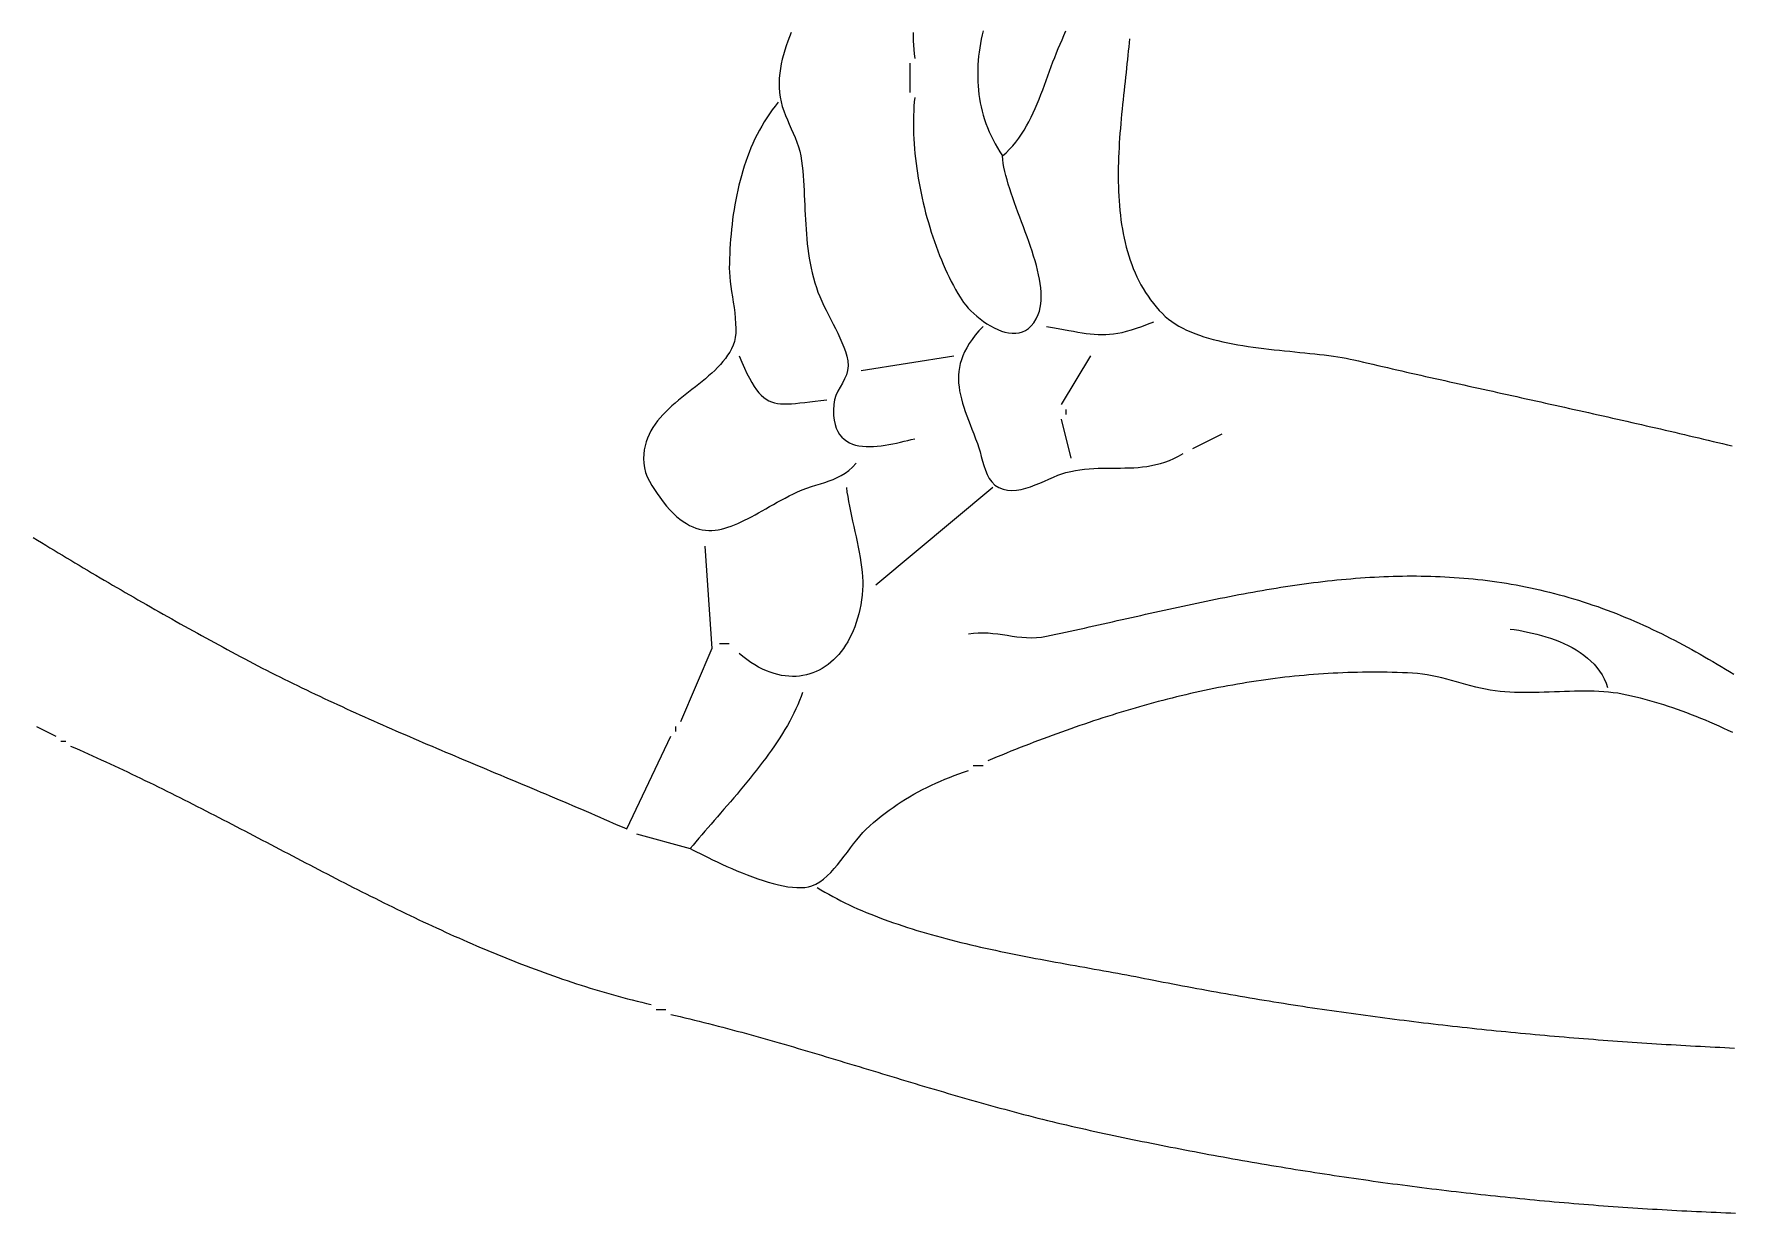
# Model space of a CAD drawing. Header units: millimetres. Extents: x 17 to 1517, y 15 to 1503.
# Drawn here: x 392.5 to 740.5, y 15.3 to 257 of the extents above; entities that cross this region are included whole.
import ezdxf

# ---------------------------------------------------------------- set-up
doc = ezdxf.new("R2010")
doc.units = ezdxf.units.MM
doc.layers.add('0_0_0', color=3, linetype='Continuous')

msp = doc.modelspace()

# ---------------------------------------------------------------- linework, layer by layer
at = {"layer": '0_0_0'}
for points in [[(587.0023, 257.6695), (586.8072, 256.795), (586.6295, 255.9205), (586.4697, 255.046), (586.3285, 254.1718), (586.2063, 253.298), (586.1037, 252.4246), (586.0214, 251.5519), (585.9598, 250.6801), (585.9195, 249.8092), (585.9012, 248.9394), (585.9052, 248.0708), (585.9323, 247.2036), (585.983, 246.338), (586.0579, 245.4741), (586.1574, 244.612), (586.2822, 243.7519), (586.4329, 242.8939), (586.61, 242.0381), (586.814, 241.1848), (587.0456, 240.3341), (587.3052, 239.4861), (587.5936, 238.6409), (587.9112, 237.7987), (588.2585, 236.9597), (588.6362, 236.124), (589.0449, 235.2917), (589.485, 234.463), (589.9572, 233.6381), (590.462, 232.817), (591, 232), (591.7438, 232.657), (592.4467, 233.3497), (593.1109, 234.0757), (593.7386, 234.8328), (594.3319, 235.6189), (594.8932, 236.4317), (595.4247, 237.269), (595.9286, 238.1286), (596.407, 239.0082), (596.8624, 239.9057), (597.2967, 240.8188), (597.7124, 241.7453), (598.1116, 242.683), (598.4966, 243.6296), (598.8695, 244.583), (599.2327, 245.5409), (599.5882, 246.5011), (599.9384, 247.4615), (600.2855, 248.4196), (600.6317, 249.3735), (600.9793, 250.3208), (601.3304, 251.2593), (601.6873, 252.1868), (602.0522, 253.1011), (602.4274, 254), (602.8111, 254.8974), (603.1952, 255.7973), (603.5796, 256.6997), (603.964, 257.6045)], [(547.6992, 257.3189), (547.3278, 256.4141), (546.9788, 255.5034), (546.6543, 254.5866), (546.3564, 253.6632), (546.0875, 252.733), (545.8496, 251.7955), (545.645, 250.8505), (545.4759, 249.8976), (545.3445, 248.9364), (545.2529, 247.9666), (545.2034, 246.9879), (545.1983, 246), (545.2584, 245.0148), (545.3968, 244.0477), (545.603, 243.0961), (545.867, 242.1575), (546.1784, 241.2295), (546.5271, 240.3096), (546.9029, 239.3951), (547.2954, 238.4836), (547.6946, 237.5727), (548.0901, 236.6598), (548.4718, 235.7423), (548.8294, 234.8179), (549.1527, 233.8839), (549.4315, 232.938), (549.6556, 231.9775), (549.8148, 231), (549.934, 229.9764), (550.0368, 228.9572), (550.1252, 227.9419), (550.2012, 226.9303), (550.2669, 225.922), (550.3243, 224.9169), (550.3754, 223.9145), (550.4223, 222.9146), (550.4668, 221.9168), (550.5112, 220.921), (550.5573, 219.9267), (550.6073, 218.9337), (550.6631, 217.9417), (550.7268, 216.9504), (550.8003, 215.9595), (550.8858, 214.9687), (550.9851, 213.9776), (551.1005, 212.9861), (551.2338, 211.9938), (551.3871, 211.0003), (551.5624, 210.0055), (551.7618, 209.009), (551.9872, 208.0104), (552.2408, 207.0096), (552.5244, 206.0062), (552.8402, 205), (553.1706, 204.0715), (553.5453, 203.1408), (553.9568, 202.2078), (554.3977, 201.273), (554.8605, 200.3366), (555.3377, 199.3988), (555.822, 198.4599), (556.3058, 197.5201), (556.7818, 196.5796), (557.2426, 195.6388), (557.6805, 194.6978), (558.0884, 193.757), (558.4586, 192.8166), (558.7837, 191.8767), (559.0564, 190.9378), (559.2692, 190), (559.3599, 188.98), (559.2529, 188.0283), (558.9907, 187.1293), (558.6161, 186.2673), (558.1715, 185.4268), (557.6996, 184.5922), (557.243, 183.7478), (556.8443, 182.878), (556.5461, 181.9673), (556.3911, 181), (556.348, 179.8394), (556.3843, 178.781), (556.4958, 177.8208), (556.6788, 176.9546), (556.9292, 176.1785), (557.2432, 175.4883), (557.6168, 174.88), (558.0462, 174.3495), (558.5274, 173.8929), (559.0565, 173.5059), (559.6296, 173.1846), (560.2427, 172.9248), (560.892, 172.7227), (561.5735, 172.5739), (562.2833, 172.4747), (563.0175, 172.4207), (563.7722, 172.4081), (564.5435, 172.4327), (565.3274, 172.4905), (566.12, 172.5774), (566.9174, 172.6893), (567.7158, 172.8223), (568.5111, 172.9722), (569.2994, 173.1349), (570.0769, 173.3065), (570.8396, 173.4829), (571.5836, 173.66), (572.3051, 173.8337), (573, 174)], [(572.7105, 257.3241), (572.6899, 256.452), (572.696, 255.5739), (572.7294, 254.6898), (572.7908, 253.7996), (572.8807, 252.903), (573, 252)], [(617, 256), (616.9301, 255.1769), (616.8543, 254.3408), (616.7731, 253.4922), (616.6871, 252.6315), (616.5969, 251.7592), (616.5032, 250.876), (616.4064, 249.9822), (616.3073, 249.0785), (616.2063, 248.1653), (616.1041, 247.2431), (616.0012, 246.3124), (615.8983, 245.3738), (615.796, 244.4278), (615.6948, 243.4749), (615.5953, 242.5155), (615.4981, 241.5503), (615.4039, 240.5797), (615.3131, 239.6042), (615.2264, 238.6244), (615.1445, 237.6408), (615.0678, 236.6538), (614.9969, 235.664), (614.9326, 234.6719), (614.8752, 233.678), (614.8256, 232.6828), (614.7841, 231.6869), (614.7515, 230.6907), (614.7283, 229.6948), (614.7151, 228.6997), (614.7125, 227.7058), (614.7211, 226.7138), (614.7414, 225.724), (614.7742, 224.7371), (614.8199, 223.7536), (614.8791, 222.7739), (614.9525, 221.7985), (615.0407, 220.8281), (615.1441, 219.863), (615.2635, 218.9038), (615.3994, 217.9511), (615.5525, 217.0052), (615.7232, 216.0669), (615.9121, 215.1364), (616.12, 214.2145), (616.3474, 213.3015), (616.5947, 212.398), (616.8628, 211.5046), (617.1521, 210.6216), (617.4632, 209.7497), (617.7968, 208.8893), (618.1533, 208.041), (618.5335, 207.2052), (618.9379, 206.3826), (619.3671, 205.5735), (619.8216, 204.7785), (620.3021, 203.9982), (620.8092, 203.233), (621.3435, 202.4834), (621.9055, 201.75), (622.4958, 201.0333), (623.1151, 200.3338), (623.7639, 199.652), (624.3602, 199.0843), (624.9971, 198.5474), (625.6726, 198.0403), (626.385, 197.5618), (627.1325, 197.111), (627.9132, 196.6867), (628.7255, 196.2879), (629.5674, 195.9136), (630.4372, 195.5627), (631.333, 195.2341), (632.2532, 194.9267), (633.1958, 194.6396), (634.1591, 194.3716), (635.1413, 194.1217), (636.1406, 193.8889), (637.1551, 193.672), (638.1832, 193.4701), (639.2229, 193.282), (640.2725, 193.1068), (641.3301, 192.9432), (642.3941, 192.7904), (643.4625, 192.6472), (644.5336, 192.5126), (645.6056, 192.3855), (646.6767, 192.2649), (647.745, 192.1497), (648.8088, 192.0388), (649.8663, 191.9312), (650.9157, 191.8258), (651.9552, 191.7216), (652.9829, 191.6175), (653.9972, 191.5125), (654.9961, 191.4054), (655.9779, 191.2953), (656.9408, 191.1811), (657.8829, 191.0617), (658.8025, 190.9361), (659.6979, 190.8031), (660.5671, 190.6619), (661.4083, 190.5112), (662.2199, 190.35), (663, 190.1774), (663.9791, 189.9485), (664.9585, 189.7202), (665.9381, 189.4926), (666.9178, 189.2656), (667.8978, 189.0391), (668.8779, 188.8132), (669.8581, 188.5879), (670.8386, 188.3631), (671.8191, 188.1388), (672.7999, 187.915), (673.7808, 187.6917), (674.7618, 187.4688), (675.7429, 187.2463), (676.7242, 187.0242), (677.7056, 186.8026), (678.6871, 186.5812), (679.6688, 186.3603), (680.6505, 186.1397), (681.6324, 185.9194), (682.6143, 185.6993), (683.5964, 185.4796), (684.5785, 185.2601), (685.5607, 185.0408), (686.543, 184.8217), (687.5254, 184.6029), (688.5078, 184.3842), (689.4903, 184.1656), (690.4728, 183.9472), (691.4554, 183.729), (692.4381, 183.5108), (693.4208, 183.2926), (694.4035, 183.0746), (695.3863, 182.8565), (696.369, 182.6385), (697.3518, 182.4205), (698.3346, 182.2025), (699.3175, 181.9844), (700.3003, 181.7663), (701.2831, 181.548), (702.266, 181.3297), (703.2488, 181.1113), (704.2316, 180.8927), (705.2143, 180.674), (706.1971, 180.455), (707.1798, 180.2359), (708.1625, 180.0166), (709.1451, 179.797), (710.1277, 179.5772), (711.1102, 179.3571), (712.0927, 179.1367), (713.0751, 178.9159), (714.0575, 178.6949), (715.0397, 178.4735), (716.0219, 178.2517), (717.004, 178.0295), (717.986, 177.8069), (718.968, 177.5839), (719.9498, 177.3604), (720.9315, 177.1365), (721.9131, 176.912), (722.8946, 176.6871), (723.876, 176.4616), (724.8572, 176.2355), (725.8384, 176.0089), (726.8193, 175.7817), (727.8002, 175.5539), (728.7809, 175.3255), (729.7614, 175.0964), (730.7418, 174.8666), (731.722, 174.6362), (732.7021, 174.4051), (733.6819, 174.1732), (734.6616, 173.9406), (735.6412, 173.7072), (736.6205, 173.473), (737.5996, 173.238), (738.5786, 173.0022), (739.5573, 172.7656), (740.5358, 172.5281)], [(572, 251), (572, 245)], [(573, 244), (572.914, 243.0943), (572.8451, 242.1762), (572.7931, 241.2464), (572.7576, 240.3056), (572.7386, 239.3546), (572.7358, 238.3941), (572.7491, 237.4249), (572.7783, 236.4477), (572.8231, 235.4632), (572.8834, 234.4723), (572.959, 233.4755), (573.0496, 232.4738), (573.1552, 231.4678), (573.2754, 230.4583), (573.4102, 229.4461), (573.5593, 228.4318), (573.7225, 227.4162), (573.8996, 226.4001), (574.0904, 225.3842), (574.2948, 224.3692), (574.5126, 223.356), (574.7435, 222.3452), (574.9874, 221.3376), (575.244, 220.3339), (575.5132, 219.335), (575.7948, 218.3414), (576.0886, 217.354), (576.3944, 216.3736), (576.7119, 215.4008), (577.0411, 214.4365), (577.3817, 213.4813), (577.7336, 212.536), (578.0964, 211.6013), (578.4701, 210.678), (578.8545, 209.7669), (579.2493, 208.8687), (579.6543, 207.9841), (580.0694, 207.1139), (580.4944, 206.2588), (580.9291, 205.4196), (581.3733, 204.5969), (581.8267, 203.7917), (582.2893, 203.0046), (582.6267, 202.4817), (583.024, 201.9368), (583.4765, 201.3764), (583.9795, 200.8071), (584.5282, 200.2356), (585.1181, 199.6686), (585.7443, 199.1127), (586.4022, 198.5746), (587.0871, 198.0608), (587.7943, 197.578), (588.5191, 197.1329), (589.2568, 196.7321), (590.0027, 196.3823), (590.752, 196.0901), (591.5002, 195.8622), (592.2424, 195.7051), (592.9741, 195.6256), (593.6904, 195.6302), (594.3867, 195.7257), (595.0583, 195.9186), (595.7006, 196.2157), (596.3087, 196.6235), (596.878, 197.1487), (597.4039, 197.798), (597.8815, 198.578), (598.3063, 199.4953), (598.5432, 200.1785), (598.7217, 200.8956), (598.8445, 201.6446), (598.9146, 202.4237), (598.935, 203.2311), (598.9086, 204.0647), (598.8384, 204.9228), (598.7274, 205.8034), (598.5784, 206.7048), (598.3944, 207.6249), (598.1784, 208.562), (597.9334, 209.5141), (597.6622, 210.4794), (597.3679, 211.4561), (597.0533, 212.4421), (596.7214, 213.4357), (596.3753, 214.4349), (596.0177, 215.438), (595.6518, 216.4429), (595.2803, 217.4479), (594.9064, 218.451), (594.5328, 219.4504), (594.1627, 220.4443), (593.7988, 221.4306), (593.4443, 222.4076), (593.1019, 223.3733), (592.7748, 224.326), (592.4657, 225.2636), (592.1778, 226.1844), (591.9138, 227.0865), (591.6769, 227.9679), (591.4698, 228.8268), (591.2957, 229.6614), (591.1573, 230.4696), (591.0578, 231.2498), (591, 232)], [(545, 243), (544.3807, 242.2275), (543.7856, 241.4373), (543.2142, 240.6301), (542.6661, 239.8066), (542.1409, 238.9675), (541.6382, 238.1134), (541.1576, 237.2451), (540.6986, 236.3632), (540.261, 235.4685), (539.8442, 234.5617), (539.4478, 233.6434), (539.0715, 232.7144), (538.7149, 231.7753), (538.3775, 230.8268), (538.059, 229.8697), (537.7589, 228.9046), (537.4768, 227.9322), (537.2124, 226.9532), (536.9651, 225.9684), (536.7347, 224.9784), (536.5207, 223.9838), (536.3227, 222.9855), (536.1403, 221.9841), (535.9731, 220.9803), (535.8207, 219.9747), (535.6826, 218.9682), (535.5585, 217.9613), (535.448, 216.9548), (535.3507, 215.9494), (535.2661, 214.9457), (535.1938, 213.9445), (535.1336, 212.9465), (535.0848, 211.9524), (535.0472, 210.9627), (535.0203, 209.9784), (535.0038, 209), (535.0217, 208.151), (535.0885, 207.2339), (535.1944, 206.259), (535.33, 205.2371), (535.4856, 204.1788), (535.6518, 203.0946), (535.8189, 201.9953), (535.9774, 200.8914), (536.1178, 199.7935), (536.2303, 198.7123), (536.3056, 197.6584), (536.334, 196.6424), (536.306, 195.6749), (536.212, 194.7665), (536.0424, 193.9279), (535.7877, 193.1697), (535.4601, 192.4617), (535.0848, 191.7755), (534.6649, 191.1095), (534.2038, 190.462), (533.7048, 189.8315), (533.1711, 189.2164), (532.6061, 188.615), (532.0131, 188.0257), (531.3954, 187.4469), (530.7563, 186.8771), (530.0991, 186.3146), (529.427, 185.7579), (528.7434, 185.2052), (528.0516, 184.655), (527.3549, 184.1058), (526.6566, 183.5558), (525.96, 183.0035), (525.2683, 182.4473), (524.585, 181.8856), (523.9132, 181.3167), (523.2564, 180.7392), (522.6177, 180.1512), (522.0006, 179.5514), (521.4082, 178.9379), (520.8439, 178.3094), (520.3111, 177.664), (519.8129, 177.0003), (519.3527, 176.3167), (518.9338, 175.6114), (518.5596, 174.883), (518.2332, 174.1298), (517.9581, 173.3501), (517.7374, 172.5425), (517.5746, 171.7053), (517.4729, 170.8369), (517.4356, 169.9356), (517.466, 169), (517.598, 168.0327), (517.8474, 167.0919), (518.1954, 166.1775), (518.6235, 165.2895), (519.113, 164.4277), (519.6453, 163.5923), (520.2018, 162.783), (520.7639, 162), (521.466, 161.0666), (522.1606, 160.212), (522.848, 159.4338), (523.5291, 158.7298), (524.2044, 158.0976), (524.8744, 157.5349), (525.5399, 157.0393), (526.2015, 156.6085), (526.8598, 156.2402), (527.5153, 155.9321), (528.1688, 155.6818), (528.8208, 155.4871), (529.4719, 155.3455), (530.1229, 155.2547), (530.7742, 155.2125), (531.4266, 155.2165), (532.0806, 155.2644), (532.7368, 155.3538), (533.3959, 155.4825), (534.0586, 155.648), (534.7253, 155.8481), (535.3968, 156.0805), (536.0736, 156.3428), (536.7564, 156.6326), (537.4458, 156.9477), (538.1424, 157.2858), (538.8469, 157.6444), (539.5598, 158.0214), (540.2818, 158.4143), (541.0135, 158.8208), (541.7555, 159.2386), (542.5084, 159.6654), (543.2729, 160.0988), (544.0495, 160.5365), (544.839, 160.9763), (545.6419, 161.4157), (546.4588, 161.8524), (547.2904, 162.2841), (548.1372, 162.7086), (549, 163.1234), (549.9613, 163.5437), (550.9103, 163.9058), (551.8459, 164.2239), (552.7674, 164.5129), (553.6738, 164.7871), (554.5641, 165.0613), (555.4375, 165.3499), (556.293, 165.6676), (557.1297, 166.0289), (557.9468, 166.4484), (558.7433, 166.9407), (559.5182, 167.5203), (560.2708, 168.2019), (561, 169)], [(587, 197), (586.1677, 196.1015), (585.421, 195.2211), (584.7567, 194.3568), (584.1717, 193.5071), (583.6629, 192.6702), (583.2272, 191.8443), (582.8616, 191.0278), (582.5628, 190.219), (582.3279, 189.416), (582.1537, 188.6173), (582.0371, 187.821), (581.975, 187.0256), (581.9644, 186.2291), (582.0021, 185.43), (582.0851, 184.6265), (582.2101, 183.817), (582.3742, 182.9995), (582.5743, 182.1726), (582.8072, 181.3343), (583.0699, 180.4831), (583.3592, 179.6172), (583.672, 178.7349), (584.0053, 177.8344), (584.356, 176.9141), (584.7209, 175.9722), (585.097, 175.0071), (585.4811, 174.0169), (585.8703, 173), (586.1501, 172.1747), (586.4028, 171.2909), (586.6449, 170.3687), (586.8933, 169.4281), (587.1646, 168.4892), (587.4755, 167.572), (587.8427, 166.6967), (588.283, 165.8832), (588.8131, 165.1516), (589.4495, 164.5219), (590.2092, 164.0144), (591.1088, 163.6489), (592.0028, 163.4601), (592.9186, 163.4036), (593.8518, 163.4628), (594.7979, 163.6216), (595.7525, 163.8635), (596.7113, 164.1722), (597.6697, 164.5315), (598.6235, 164.9249), (599.5681, 165.3362), (600.4992, 165.749), (601.4124, 166.1469), (602.3031, 166.5137), (603.1671, 166.8331), (604, 167.0887), (604.9639, 167.3237), (605.9196, 167.5139), (606.8679, 167.6641), (607.8093, 167.779), (608.7443, 167.8635), (609.6736, 167.9221), (610.5979, 167.9597), (611.5177, 167.9811), (612.4336, 167.9909), (613.3462, 167.994), (614.2562, 167.9951), (615.1641, 167.9989), (616.0706, 168.0102), (616.9762, 168.0337), (617.8816, 168.0742), (618.7874, 168.1365), (619.6942, 168.2252), (620.6026, 168.3452), (621.5131, 168.5012), (622.4265, 168.6979), (623.3433, 168.9401), (624.2642, 169.2326), (625.1897, 169.5801), (626.1204, 169.9873), (627.0569, 170.459), (628, 171)], [(600, 197), (601.2524, 196.8017), (602.4231, 196.6049), (603.5199, 196.4124), (604.5506, 196.2273), (605.523, 196.0523), (606.445, 195.8906), (607.3245, 195.745), (608.1692, 195.6183), (608.987, 195.5137), (609.7857, 195.434), (610.5732, 195.3821), (611.3573, 195.361), (612.1459, 195.3737), (612.9467, 195.4229), (613.7677, 195.5118), (614.6166, 195.6432), (615.5013, 195.82), (616.4296, 196.0452), (617.4094, 196.3218), (618.4485, 196.6526), (619.5547, 197.0406), (620.7359, 197.4887), (622, 198)], [(537, 191), (537.5608, 189.6807), (538.098, 188.4782), (538.6156, 187.3876), (539.1181, 186.4039), (539.6096, 185.5224), (540.0945, 184.7382), (540.577, 184.0464), (541.0615, 183.4421), (541.5522, 182.9206), (542.0535, 182.4769), (542.5695, 182.1062), (543.1046, 181.8036), (543.6631, 181.5643), (544.2492, 181.3834), (544.8673, 181.256), (545.5216, 181.1774), (546.2164, 181.1425), (546.9561, 181.1467), (547.7448, 181.185), (548.5868, 181.2525), (549.4865, 181.3444), (550.4482, 181.4559), (551.4761, 181.582), (552.5745, 181.718), (553.7477, 181.8589), (555, 182)], [(562, 188), (581, 191)], [(609, 191), (603, 181)], [(603, 178), (605, 170)], [(604, 180), (604, 179)], [(630, 172), (636, 175)], [(559, 164), (559.1176, 163.0848), (559.2629, 162.1395), (559.4323, 161.1675), (559.6218, 160.1722), (559.8279, 159.157), (560.0467, 158.1254), (560.2746, 157.0807), (560.5076, 156.0264), (560.7422, 154.9659), (560.9746, 153.9026), (561.2009, 152.8399), (561.4175, 151.7813), (561.6207, 150.7302), (561.8066, 149.6899), (561.9715, 148.6639), (562.1117, 147.6557), (562.2235, 146.6686), (562.303, 145.7061), (562.3466, 144.7715), (562.3504, 143.8683), (562.3109, 143), (562.2181, 141.9704), (562.0937, 140.9649), (561.9384, 139.9841), (561.7529, 139.0286), (561.5378, 138.0992), (561.294, 137.1966), (561.0222, 136.3213), (560.723, 135.4741), (560.3971, 134.6556), (560.0454, 133.8665), (559.6685, 133.1076), (559.2671, 132.3793), (558.842, 131.6825), (558.3939, 131.0178), (557.9234, 130.3859), (557.4314, 129.7874), (556.9184, 129.2231), (556.3854, 128.6935), (555.8329, 128.1993), (555.2616, 127.7413), (554.6724, 127.3202), (554.0659, 126.9364), (553.4428, 126.5909), (552.8039, 126.2841), (552.1499, 126.0169), (551.4815, 125.7898), (550.7994, 125.6035), (550.1043, 125.4587), (549.3969, 125.3562), (548.6781, 125.2965), (547.9484, 125.2803), (547.2086, 125.3083), (546.4595, 125.3811), (545.7016, 125.4995), (544.9359, 125.6642), (544.1629, 125.8757), (543.3835, 126.1347), (542.5982, 126.442), (541.8079, 126.7982), (541.0133, 127.204), (540.215, 127.66), (539.4138, 128.1669), (538.6104, 128.7255), (537.8056, 129.3362), (537, 130)], [(589, 164), (565, 144)], [(392.369, 153.755), (393.2186, 153.233), (394.0689, 152.7121), (394.9198, 152.1921), (395.7715, 151.6731), (396.6237, 151.1552), (397.4767, 150.6382), (398.3303, 150.1223), (399.1846, 149.6074), (400.0396, 149.0935), (400.8952, 148.5806), (401.7515, 148.0687), (402.6084, 147.5578), (403.466, 147.0479), (404.3242, 146.5391), (405.1831, 146.0312), (406.0427, 145.5243), (406.9029, 145.0185), (407.7637, 144.5137), (408.6252, 144.0098), (409.4873, 143.507), (410.35, 143.0052), (411.2134, 142.5043), (412.0775, 142.0045), (412.9421, 141.5057), (413.8074, 141.0079), (414.6733, 140.5111), (415.5399, 140.0153), (416.4071, 139.5205), (417.2749, 139.0267), (418.1433, 138.5338), (419.0123, 138.042), (419.882, 137.5512), (420.7523, 137.0614), (421.6232, 136.5726), (422.4947, 136.0848), (423.3668, 135.598), (424.2396, 135.1121), (425.1129, 134.6273), (425.9868, 134.1435), (426.8614, 133.6606), (427.7365, 133.1788), (428.6123, 132.6979), (429.4886, 132.2181), (430.3656, 131.7392), (431.2431, 131.2613), (432.1212, 130.7844), (433, 130.3086), (433.8926, 129.8277), (434.7864, 129.3498), (435.6815, 128.8749), (436.5777, 128.403), (437.475, 127.934), (438.3735, 127.4679), (439.273, 127.0045), (440.1737, 126.5438), (441.0754, 126.0859), (441.9782, 125.6306), (442.882, 125.1778), (443.7868, 124.7276), (444.6925, 124.2799), (445.5993, 123.8346), (446.507, 123.3917), (447.4156, 122.9512), (448.3252, 122.5129), (449.2356, 122.0768), (450.1469, 121.6429), (451.059, 121.2111), (451.972, 120.7814), (452.8858, 120.3537), (453.8004, 119.9279), (454.7157, 119.5041), (455.6318, 119.0821), (456.5486, 118.662), (457.4662, 118.2436), (458.3844, 117.8269), (459.3033, 117.4119), (460.2229, 116.9985), (461.143, 116.5866), (462.0638, 116.1762), (462.9852, 115.7673), (463.9072, 115.3598), (464.8297, 114.9536), (465.7528, 114.5487), (466.6764, 114.1451), (467.6004, 113.7427), (468.525, 113.3414), (469.45, 112.9411), (470.3754, 112.542), (471.3013, 112.1438), (472.2275, 111.7465), (473.1541, 111.3501), (474.0811, 110.9546), (475.0084, 110.5598), (475.9361, 110.1658), (476.864, 109.7724), (477.7922, 109.3797), (478.7207, 108.9875), (479.6494, 108.5959), (480.5783, 108.2047), (481.5075, 107.8139), (482.4368, 107.4236), (483.3662, 107.0335), (484.2958, 106.6437), (485.2256, 106.2541), (486.1554, 105.8646), (487.0853, 105.4753), (488.0153, 105.086), (488.9453, 104.6968), (489.8754, 104.3074), (490.8054, 103.918), (491.7354, 103.5285), (492.6654, 103.1387), (493.5954, 102.7487), (494.5252, 102.3584), (495.455, 101.9677), (496.3847, 101.5766), (497.3142, 101.1851), (498.2435, 100.793), (499.1727, 100.4004), (500.1017, 100.0071), (501.0305, 99.6133), (501.959, 99.2186), (502.8873, 98.8233), (503.8153, 98.4271), (504.7431, 98.03), (505.6705, 97.632), (506.5976, 97.233), (507.5243, 96.833), (508.4507, 96.4319), (509.3766, 96.0297), (510.3022, 95.6263), (511.2273, 95.2217), (512.152, 94.8158), (513.0762, 94.4086), (514, 94), (523, 113)], [(530, 152), (531.4329, 131), (525, 116)], [(584, 134), (585.0201, 134.1502), (586.0305, 134.2249), (587.0327, 134.2352), (588.0281, 134.1921), (589.0184, 134.1065), (590.0049, 133.9896), (590.9893, 133.8522), (591.973, 133.7056), (592.9576, 133.5605), (593.9445, 133.4282), (594.9352, 133.3196), (595.9314, 133.2457), (596.9344, 133.2175), (597.9459, 133.2461), (598.9672, 133.3425), (600, 133.5177), (600.9726, 133.7229), (601.9446, 133.9297), (602.9159, 134.1379), (603.8864, 134.3476), (604.8563, 134.5584), (605.8256, 134.7704), (606.7941, 134.9834), (607.7621, 135.1973), (608.7294, 135.412), (609.6962, 135.6274), (610.6623, 135.8434), (611.6279, 136.0599), (612.593, 136.2767), (613.5575, 136.4937), (614.5215, 136.7109), (615.4849, 136.9282), (616.4479, 137.1453), (617.4105, 137.3623), (618.3725, 137.5789), (619.3341, 137.7952), (620.2953, 138.0109), (621.2561, 138.226), (622.2165, 138.4404), (623.1766, 138.6539), (624.1362, 138.8665), (625.0955, 139.0779), (626.0545, 139.2883), (627.0132, 139.4973), (627.9716, 139.7049), (628.9297, 139.911), (629.8875, 140.1155), (630.845, 140.3182), (631.8024, 140.5192), (632.7595, 140.7181), (633.7164, 140.915), (634.6731, 141.1098), (635.6297, 141.3022), (636.5861, 141.4923), (637.5423, 141.6799), (638.4985, 141.8648), (639.4545, 142.0471), (640.4104, 142.2265), (641.3663, 142.403), (642.3221, 142.5764), (643.2778, 142.7467), (644.2335, 142.9137), (645.1892, 143.0773), (646.1449, 143.2374), (647.1007, 143.394), (648.0564, 143.5468), (649.0122, 143.6958), (649.9681, 143.8409), (650.924, 143.9819), (651.8801, 144.1188), (652.8362, 144.2514), (653.7925, 144.3797), (654.7489, 144.5034), (655.7055, 144.6226), (656.6623, 144.7371), (657.6192, 144.8468), (658.5764, 144.9516), (659.5337, 145.0513), (660.4914, 145.1459), (661.4492, 145.2353), (662.4074, 145.3193), (663.3658, 145.3978), (664.3245, 145.4707), (665.2836, 145.538), (666.243, 145.5994), (667.2027, 145.655), (668.1628, 145.7045), (669.1232, 145.7479), (670.0841, 145.7851), (671.0454, 145.8159), (672.0071, 145.8403), (672.9692, 145.858), (673.9318, 145.8692), (674.8949, 145.8735), (675.8585, 145.8709), (676.8226, 145.8613), (677.7872, 145.8446), (678.7523, 145.8207), (679.718, 145.7894), (680.6843, 145.7507), (681.6511, 145.7044), (682.6186, 145.6505), (683.5867, 145.5888), (684.5554, 145.5192), (685.5247, 145.4416), (686.4947, 145.3558), (687.4654, 145.2619), (688.4368, 145.1597), (689.4089, 145.049), (690.3817, 144.9297), (691.3553, 144.8018), (692.3296, 144.6651), (693.3047, 144.5196), (694.2806, 144.3651), (695.2573, 144.2014), (696.2349, 144.0286), (697.2132, 143.8464), (698.1925, 143.6548), (699.1725, 143.4537), (700.1535, 143.2429), (701.1354, 143.0224), (702.1182, 142.792), (703.1019, 142.5516), (704.0866, 142.3012), (705.0722, 142.0405), (706.0588, 141.7696), (707.0464, 141.4882), (708.035, 141.1963), (709.0247, 140.8937), (710.0154, 140.5804), (711.0071, 140.2563), (712, 139.9212), (712.9692, 139.5836), (713.933, 139.2376), (714.8915, 138.8834), (715.8448, 138.5211), (716.7929, 138.1509), (717.7361, 137.7729), (718.6744, 137.3872), (719.6079, 136.9941), (720.5367, 136.5937), (721.4609, 136.1862), (722.3806, 135.7717), (723.296, 135.3503), (724.2071, 134.9223), (725.114, 134.4878), (726.0169, 134.0469), (726.9158, 133.5998), (727.8108, 133.1466), (728.7021, 132.6876), (729.5898, 132.2229), (730.4739, 131.7526), (731.3546, 131.2768), (732.2319, 130.7959), (733.106, 130.3098), (733.977, 129.8188), (734.845, 129.323), (735.71, 128.8226), (736.5723, 128.3178), (737.4318, 127.8086), (738.2888, 127.2953), (739.1432, 126.778), (739.9952, 126.2569), (740.845, 125.7321)], [(695, 135), (695.8795, 134.8735), (696.7777, 134.7288), (697.6911, 134.5646), (698.6163, 134.3801), (699.55, 134.1739), (700.4885, 133.9453), (701.4286, 133.693), (702.3666, 133.4159), (703.2994, 133.1132), (704.2233, 132.7836), (705.1349, 132.4262), (706.0308, 132.0398), (706.9076, 131.6235), (707.7618, 131.1761), (708.59, 130.6966), (709.3888, 130.1839), (710.1546, 129.637), (710.8842, 129.0548), (711.5739, 128.4363), (712.2205, 127.7804), (712.8204, 127.086), (713.3702, 126.3521), (713.8665, 125.5776), (714.3059, 124.7614), (714.6848, 123.9026), (715, 123)], [(533, 132), (535, 132)], [(740.6582, 113.7601), (739.7282, 114.1988), (738.7951, 114.6306), (737.8591, 115.055), (736.9205, 115.4718), (735.9796, 115.8805), (735.0365, 116.2809), (734.0916, 116.6725), (733.1451, 117.055), (732.1973, 117.4281), (731.2485, 117.7914), (730.2989, 118.1445), (729.3487, 118.4872), (728.3982, 118.819), (727.4478, 119.1395), (726.4976, 119.4485), (725.5479, 119.7456), (724.599, 120.0305), (723.6511, 120.3027), (722.7045, 120.5619), (721.7594, 120.8078), (720.8162, 121.0401), (719.875, 121.2583), (718.9362, 121.4621), (718, 121.6512), (717.0734, 121.8144), (716.1319, 121.9485), (715.1766, 122.0559), (714.2087, 122.1387), (713.2293, 122.1993), (712.2396, 122.2397), (711.2407, 122.2623), (710.2337, 122.2693), (709.2199, 122.263), (708.2003, 122.2455), (707.1762, 122.2191), (706.1486, 122.1861), (705.1188, 122.1487), (704.0877, 122.1091), (703.0567, 122.0696), (702.0269, 122.0324), (700.9994, 121.9997), (699.9753, 121.9738), (698.9558, 121.9569), (697.9421, 121.9513), (696.9352, 121.9592), (695.9365, 121.9828), (694.9469, 122.0244), (693.9677, 122.0862), (693, 122.1705), (691.9784, 122.2931), (690.9647, 122.4527), (689.9576, 122.6441), (688.9564, 122.8624), (687.9599, 123.1026), (686.9673, 123.3598), (685.9775, 123.6289), (684.9896, 123.9051), (684.0026, 124.1834), (683.0155, 124.4587), (682.0274, 124.7261), (681.0373, 124.9807), (680.0442, 125.2174), (679.0472, 125.4314), (678.0452, 125.6175), (677.0373, 125.771), (676.0226, 125.8867), (675, 125.9598), (673.9655, 126.0068), (672.9335, 126.0472), (671.9042, 126.0808), (670.8773, 126.1077), (669.8529, 126.128), (668.8309, 126.1417), (667.8114, 126.1488), (666.7942, 126.1494), (665.7793, 126.1435), (664.7667, 126.1312), (663.7564, 126.1125), (662.7482, 126.0875), (661.7423, 126.0562), (660.7385, 126.0186), (659.7368, 125.9747), (658.7372, 125.9247), (657.7397, 125.8686), (656.7441, 125.8063), (655.7505, 125.738), (654.7588, 125.6637), (653.7691, 125.5834), (652.7812, 125.4972), (651.7951, 125.4051), (650.8108, 125.3071), (649.8282, 125.2034), (648.8474, 125.0938), (647.8682, 124.9786), (646.8907, 124.8576), (645.9148, 124.7311), (644.9405, 124.5989), (643.9677, 124.4612), (642.9964, 124.3179), (642.0266, 124.1692), (641.0582, 124.015), (640.0912, 123.8555), (639.1255, 123.6906), (638.1612, 123.5204), (637.1982, 123.345), (636.2364, 123.1643), (635.2758, 122.9784), (634.3164, 122.7874), (633.3581, 122.5913), (632.401, 122.3901), (631.4449, 122.184), (630.4898, 121.9728), (629.5358, 121.7567), (628.5827, 121.5358), (627.6305, 121.31), (626.6792, 121.0793), (625.7288, 120.844), (624.7792, 120.6039), (623.8303, 120.3591), (622.8823, 120.1096), (621.9349, 119.8556), (620.9882, 119.597), (620.0421, 119.3339), (619.0967, 119.0664), (618.1518, 118.7943), (617.2075, 118.518), (616.2636, 118.2372), (615.3202, 117.9522), (614.3772, 117.6629), (613.4346, 117.3693), (612.4924, 117.0716), (611.5505, 116.7698), (610.6088, 116.4638), (609.6674, 116.1538), (608.7262, 115.8398), (607.7852, 115.5218), (606.8443, 115.1999), (605.9035, 114.874), (604.9628, 114.5444), (604.0221, 114.2109), (603.0814, 113.8737), (602.1407, 113.5327), (601.1999, 113.1881), (600.2589, 112.8398), (599.3178, 112.4879), (598.3766, 112.1325), (597.4351, 111.7735), (596.4933, 111.4111), (595.5513, 111.0453), (594.6089, 110.676), (593.6661, 110.3034), (592.723, 109.9275), (591.7794, 109.5484), (590.8353, 109.166), (589.8908, 108.7804), (588.9457, 108.3917), (588, 108)], [(550, 122), (549.7065, 121.1579), (549.3839, 120.3144), (549.0332, 119.4697), (548.6557, 118.6241), (548.2525, 117.7779), (547.8247, 116.9315), (547.3736, 116.0849), (546.9003, 115.2387), (546.406, 114.393), (545.8918, 113.5481), (545.3588, 112.7043), (544.8083, 111.8619), (544.2415, 111.0212), (543.6594, 110.1825), (543.0633, 109.346), (542.4543, 108.512), (541.8336, 107.6809), (541.2023, 106.8529), (540.5616, 106.0283), (539.9127, 105.2073), (539.2567, 104.3903), (538.5948, 103.5776), (537.9282, 102.7694), (537.2581, 101.966), (536.5855, 101.1677), (535.9117, 100.3748), (535.2378, 99.5876), (534.565, 98.8064), (533.8944, 98.0314), (533.2273, 97.2629), (532.5647, 96.5012), (531.9079, 95.7466), (531.258, 94.9995), (530.6161, 94.26), (529.9836, 93.5284), (529.3614, 92.8051), (528.7508, 92.0903), (528.1529, 91.3843), (527.5689, 90.6874), (527, 90), (527.614, 89.6779), (528.2943, 89.325), (529.0358, 88.9453), (529.8332, 88.5428), (530.6816, 88.1217), (531.5758, 87.6859), (532.5108, 87.2396), (533.4813, 86.7868), (534.4824, 86.3315), (535.5089, 85.8779), (536.5558, 85.43), (537.6178, 84.9918), (538.6901, 84.5675), (539.7673, 84.161), (540.8445, 83.7765), (541.9165, 83.418), (542.9783, 83.0896), (544.0247, 82.7953), (545.0506, 82.5392), (546.051, 82.3254), (547.0207, 82.1579), (547.9547, 82.0408), (548.8478, 81.9781), (549.6949, 81.974), (550.491, 82.0324), (551.231, 82.1575), (551.9097, 82.3533), (552.7354, 82.7133), (553.5341, 83.1806), (554.3078, 83.7425), (555.0586, 84.3864), (555.7883, 85.0997), (556.4992, 85.8698), (557.1931, 86.6839), (557.8722, 87.5295), (558.5385, 88.3938), (559.194, 89.2644), (559.8408, 90.1285), (560.4808, 90.9735), (561.1162, 91.7867), (561.7489, 92.5556), (562.381, 93.2675), (563.0146, 93.9097), (563.7753, 94.6165), (564.5472, 95.3026), (565.3298, 95.9683), (566.1232, 96.6141), (566.9271, 97.2404), (567.7414, 97.8475), (568.566, 98.436), (569.4006, 99.0063), (570.2452, 99.5587), (571.0995, 100.0938), (571.9635, 100.6119), (572.8369, 101.1135), (573.7197, 101.599), (574.6116, 102.0689), (575.5125, 102.5235), (576.4222, 102.9633), (577.3406, 103.3887), (578.2676, 103.8002), (579.2029, 104.1981), (580.1465, 104.5829), (581.0982, 104.9551), (582.0577, 105.3151), (583.025, 105.6632), (584, 106)], [(393, 115), (397, 113)], [(524, 115), (524, 114)], [(398, 112), (399, 112)], [(400, 111), (400.9029, 110.6091), (401.805, 110.2151), (402.7064, 109.818), (403.607, 109.418), (404.5068, 109.0149), (405.4059, 108.6091), (406.3044, 108.2004), (407.2021, 107.789), (408.0992, 107.3749), (408.9956, 106.9582), (409.8914, 106.539), (410.7867, 106.1174), (411.6813, 105.6933), (412.5754, 105.2669), (413.4689, 104.8383), (414.362, 104.4075), (415.2545, 103.9746), (416.1466, 103.5396), (417.0382, 103.1026), (417.9294, 102.6637), (418.8202, 102.223), (419.7105, 101.7805), (420.6005, 101.3362), (421.4902, 100.8904), (422.3795, 100.4429), (423.2685, 99.994), (424.1573, 99.5436), (425.0457, 99.0919), (425.9339, 98.6388), (426.8219, 98.1845), (427.7097, 97.7291), (428.5973, 97.2725), (429.4847, 96.8149), (430.372, 96.3564), (431.2592, 95.897), (432.1463, 95.4367), (433.0333, 94.9757), (433.9202, 94.514), (434.8071, 94.0517), (435.6939, 93.5888), (436.5808, 93.1255), (437.4677, 92.6617), (438.3546, 92.1976), (439.2416, 91.7332), (440.1287, 91.2686), (441.0159, 90.8038), (441.9032, 90.339), (442.7906, 89.8742), (443.6782, 89.4094), (444.5661, 88.9447), (445.4541, 88.4803), (446.3423, 88.0161), (447.2308, 87.5523), (448.1196, 87.0888), (449.0086, 86.6259), (449.898, 86.1634), (450.7877, 85.7016), (451.6777, 85.2405), (452.5682, 84.78), (453.459, 84.3204), (454.3502, 83.8617), (455.2419, 83.4039), (456.134, 82.9472), (457.0266, 82.4915), (457.9197, 82.037), (458.8133, 81.5837), (459.7075, 81.1317), (460.6022, 80.681), (461.4975, 80.2318), (462.3934, 79.784), (463.2899, 79.3379), (464.187, 78.8933), (465.0849, 78.4505), (465.9834, 78.0094), (466.8826, 77.5701), (467.7825, 77.1328), (468.6832, 76.6974), (469.5846, 76.264), (470.4869, 75.8328), (471.3899, 75.4037), (472.2938, 74.9769), (473.1985, 74.5524), (474.1041, 74.1302), (475.0105, 73.7105), (475.9179, 73.2933), (476.8263, 72.8787), (477.7355, 72.4668), (478.6458, 72.0576), (479.557, 71.6511), (480.4693, 71.2476), (481.3825, 70.8469), (482.2969, 70.4492), (483.2123, 70.0546), (484.1288, 69.6631), (485.0465, 69.2749), (485.9652, 68.8898), (486.8852, 68.5081), (487.8063, 68.1299), (488.7286, 67.755), (489.6521, 67.3837), (490.5769, 67.0161), (491.5029, 66.6521), (492.4302, 66.2918), (493.3588, 65.9353), (494.2888, 65.5828), (495.2201, 65.2341), (496.1527, 64.8895), (497.0868, 64.549), (498.0222, 64.2126), (498.9591, 63.8804), (499.8974, 63.5525), (500.8372, 63.229), (501.7785, 62.9099), (502.7213, 62.5953), (503.6656, 62.2852), (504.6115, 61.9798), (505.559, 61.6791), (506.508, 61.3831), (507.4587, 61.092), (508.411, 60.8057), (509.3649, 60.5245), (510.3205, 60.2482), (511.2778, 59.9771), (512.2369, 59.7111), (513.1977, 59.4504), (514.1602, 59.195), (515.1245, 58.945), (516.0906, 58.7004), (517.0585, 58.4613), (518.0283, 58.2278), (519, 58)], [(585, 107), (587, 107)], [(516, 93), (527, 90)], [(553, 82), (553.7784, 81.5253), (554.569, 81.0601), (555.3716, 80.6042), (556.1857, 80.1575), (557.0111, 79.7198), (557.8474, 79.291), (558.6944, 78.8708), (559.5518, 78.4593), (560.4192, 78.0561), (561.2964, 77.6613), (562.1829, 77.2745), (563.0786, 76.8957), (563.9831, 76.5247), (564.8962, 76.1613), (565.8174, 75.8055), (566.7465, 75.457), (567.6832, 75.1157), (568.6272, 74.7815), (569.5781, 74.4542), (570.5357, 74.1336), (571.4997, 73.8197), (572.4697, 73.5121), (573.4454, 73.2109), (574.4266, 72.9159), (575.4129, 72.6268), (576.404, 72.3435), (577.3996, 72.066), (578.3994, 71.794), (579.4032, 71.5274), (580.4104, 71.2661), (581.421, 71.0098), (582.4346, 70.7585), (583.4508, 70.5119), (584.4693, 70.27), (585.4899, 70.0326), (586.5123, 69.7995), (587.5361, 69.5706), (588.561, 69.3458), (589.5867, 69.1248), (590.6129, 68.9075), (591.6393, 68.6939), (592.6657, 68.4836), (593.6916, 68.2767), (594.7168, 68.0728), (595.7409, 67.872), (596.7637, 67.6739), (597.7849, 67.4786), (598.8041, 67.2857), (599.8211, 67.0953), (600.8355, 66.907), (601.847, 66.7209), (602.8553, 66.5366), (603.8602, 66.3541), (604.8612, 66.1733), (605.8582, 65.9939), (606.8507, 65.8158), (607.8385, 65.6389), (608.8213, 65.463), (609.7988, 65.2879), (610.7706, 65.1136), (611.7364, 64.9398), (612.696, 64.7665), (613.649, 64.5934), (614.5952, 64.4204), (615.5342, 64.2473), (616.4656, 64.0741), (617.3893, 63.9005), (618.3049, 63.7265), (619.2121, 63.5517), (620.1105, 63.3762), (621, 63.1998), (621.9825, 63.004), (622.9653, 62.8096), (623.9483, 62.6168), (624.9315, 62.4255), (625.9148, 62.2356), (626.8983, 62.0472), (627.882, 61.8602), (628.8659, 61.6747), (629.85, 61.4907), (630.8343, 61.3081), (631.8187, 61.127), (632.8034, 60.9473), (633.7882, 60.7691), (634.7732, 60.5922), (635.7583, 60.4169), (636.7437, 60.2429), (637.7292, 60.0704), (638.7149, 59.8993), (639.7007, 59.7296), (640.6868, 59.5613), (641.673, 59.3944), (642.6594, 59.2289), (643.6459, 59.0648), (644.6326, 58.9021), (645.6195, 58.7408), (646.6066, 58.5809), (647.5938, 58.4224), (648.5812, 58.2652), (649.5687, 58.1095), (650.5565, 57.955), (651.5443, 57.802), (652.5324, 57.6503), (653.5206, 57.5), (654.5089, 57.351), (655.4974, 57.2034), (656.4861, 57.0571), (657.475, 56.9121), (658.464, 56.7685), (659.4531, 56.6262), (660.4424, 56.4853), (661.4319, 56.3457), (662.4215, 56.2074), (663.4112, 56.0704), (664.4011, 55.9347), (665.3912, 55.8003), (666.3814, 55.6672), (667.3717, 55.5355), (668.3623, 55.405), (669.3529, 55.2758), (670.3437, 55.1479), (671.3346, 55.0213), (672.3257, 54.8959), (673.3169, 54.7718), (674.3083, 54.649), (675.2998, 54.5275), (676.2915, 54.4072), (677.2832, 54.2882), (678.2752, 54.1704), (679.2672, 54.0539), (680.2594, 53.9387), (681.2517, 53.8246), (682.2442, 53.7118), (683.2368, 53.6003), (684.2295, 53.4899), (685.2224, 53.3808), (686.2154, 53.2729), (687.2085, 53.1663), (688.2017, 53.0608), (689.1951, 52.9565), (690.1886, 52.8535), (691.1822, 52.7516), (692.176, 52.651), (693.1699, 52.5515), (694.1639, 52.4532), (695.158, 52.3561), (696.1522, 52.2602), (697.1466, 52.1655), (698.1411, 52.0719), (699.1357, 51.9795), (700.1304, 51.8882), (701.1252, 51.7981), (702.1202, 51.7092), (703.1152, 51.6214), (704.1104, 51.5348), (705.1057, 51.4493), (706.1011, 51.3649), (707.0966, 51.2817), (708.0922, 51.1996), (709.088, 51.1186), (710.0838, 51.0387), (711.0797, 50.96), (712.0758, 50.8824), (713.0719, 50.8058), (714.0682, 50.7304), (715.0646, 50.6561), (716.061, 50.5829), (717.0576, 50.5107), (718.0543, 50.4397), (719.051, 50.3697), (720.0479, 50.3009), (721.0449, 50.233), (722.0419, 50.1663), (723.0391, 50.1006), (724.0364, 50.036), (725.0337, 49.9725), (726.0311, 49.91), (727.0287, 49.8485), (728.0263, 49.7881), (729.024, 49.7288), (730.0218, 49.6704), (731.0197, 49.6132), (732.0177, 49.5569), (733.0158, 49.5017), (734.0139, 49.4474), (735.0121, 49.3943), (736.0105, 49.3421), (737.0089, 49.2909), (738.0074, 49.2407), (739.0059, 49.1915), (740.0046, 49.1434), (741.0033, 49.0962)], [(520, 57), (522, 57)], [(523, 56), (523.9737, 55.7731), (524.9467, 55.5431), (525.9191, 55.3103), (526.8908, 55.0745), (527.8619, 54.8359), (528.8323, 54.5946), (529.8022, 54.3507), (530.7714, 54.1041), (531.7401, 53.8551), (532.7082, 53.6036), (533.6758, 53.3497), (534.6429, 53.0935), (535.6094, 52.8351), (536.5755, 52.5745), (537.5411, 52.3119), (538.5063, 52.0472), (539.4711, 51.7807), (540.4354, 51.5122), (541.3994, 51.242), (542.363, 50.97), (543.3262, 50.6964), (544.2891, 50.4212), (545.2516, 50.1446), (546.2139, 49.8665), (547.1759, 49.587), (548.1376, 49.3063), (549.0991, 49.0243), (550.0604, 48.7412), (551.0214, 48.4571), (551.9822, 48.172), (552.9429, 47.8859), (553.9034, 47.599), (554.8638, 47.3113), (555.8241, 47.0229), (556.7842, 46.7339), (557.7443, 46.4444), (558.7043, 46.1543), (559.6643, 45.8639), (560.6242, 45.5731), (561.5841, 45.282), (562.544, 44.9908), (563.504, 44.6994), (564.464, 44.408), (565.424, 44.1166), (566.3841, 43.8253), (567.3444, 43.5342), (568.3047, 43.2433), (569.2652, 42.9528), (570.2258, 42.6626), (571.1866, 42.3729), (572.1476, 42.0837), (573.1088, 41.7952), (574.0702, 41.5073), (575.0318, 41.2202), (575.9937, 40.9339), (576.9559, 40.6485), (577.9184, 40.364), (578.8812, 40.0806), (579.8443, 39.7983), (580.8078, 39.5173), (581.7716, 39.2374), (582.7358, 38.9589), (583.7004, 38.6818), (584.6655, 38.4062), (585.631, 38.1322), (586.5969, 37.8597), (587.5633, 37.589), (588.5303, 37.32), (589.4977, 37.0529), (590.4656, 36.7877), (591.4341, 36.5245), (592.4032, 36.2633), (593.3729, 36.0043), (594.3431, 35.7475), (595.314, 35.4929), (596.2855, 35.2407), (597.2577, 34.991), (598.2305, 34.7437), (599.204, 34.499), (600.1783, 34.2569), (601.1532, 34.0176), (602.129, 33.781), (603.1054, 33.5473), (604.0827, 33.3166), (605.0608, 33.0888), (606.0397, 32.8641), (607.0194, 32.6426), (608, 32.4243), (608.9624, 32.2123), (609.9257, 32.0016), (610.8898, 31.792), (611.8548, 31.5835), (612.8205, 31.3762), (613.7871, 31.17), (614.7545, 30.9651), (615.7227, 30.7612), (616.6917, 30.5586), (617.6615, 30.3571), (618.632, 30.1567), (619.6033, 29.9576), (620.5754, 29.7596), (621.5482, 29.5628), (622.5218, 29.3672), (623.496, 29.1727), (624.471, 28.9795), (625.4467, 28.7874), (626.4232, 28.5965), (627.4003, 28.4068), (628.3781, 28.2183), (629.3566, 28.0311), (630.3357, 27.845), (631.3156, 27.6601), (632.296, 27.4764), (633.2772, 27.2939), (634.2589, 27.1127), (635.2413, 26.9326), (636.2243, 26.7538), (637.2079, 26.5762), (638.1922, 26.3998), (639.177, 26.2246), (640.1624, 26.0507), (641.1484, 25.878), (642.135, 25.7065), (643.1221, 25.5362), (644.1098, 25.3672), (645.098, 25.1995), (646.0868, 25.0329), (647.0761, 24.8677), (648.0659, 24.7036), (649.0562, 24.5408), (650.047, 24.3793), (651.0383, 24.219), (652.0302, 24.06), (653.0224, 23.9022), (654.0152, 23.7457), (655.0084, 23.5905), (656.0021, 23.4366), (656.9962, 23.2839), (657.9908, 23.1324), (658.9858, 22.9823), (659.9812, 22.8334), (660.977, 22.6859), (661.9732, 22.5396), (662.9698, 22.3945), (663.9668, 22.2508), (664.9642, 22.1084), (665.962, 21.9672), (666.9601, 21.8274), (667.9585, 21.6889), (668.9574, 21.5516), (669.9565, 21.4157), (670.956, 21.281), (671.9558, 21.1477), (672.9559, 21.0157), (673.9563, 20.885), (674.957, 20.7556), (675.958, 20.6276), (676.9592, 20.5008), (677.9607, 20.3754), (678.9625, 20.2513), (679.9646, 20.1286), (680.9669, 20.0072), (681.9694, 19.8871), (682.9721, 19.7683), (683.9751, 19.6509), (684.9783, 19.5349), (685.9816, 19.4201), (686.9852, 19.3068), (687.989, 19.1947), (688.9929, 19.0841), (689.997, 18.9748), (691.0013, 18.8668), (692.0057, 18.7602), (693.0102, 18.655), (694.0149, 18.5511), (695.0197, 18.4486), (696.0247, 18.3475), (697.0297, 18.2478), (698.0349, 18.1494), (699.0401, 18.0524), (700.0454, 17.9568), (701.0508, 17.8626), (702.0563, 17.7698), (703.0618, 17.6783), (704.0674, 17.5883), (705.073, 17.4996), (706.0786, 17.4123), (707.0843, 17.3265), (708.09, 17.242), (709.0957, 17.159), (710.1014, 17.0773), (711.1071, 16.9971), (712.1127, 16.9182), (713.1184, 16.8408), (714.124, 16.7648), (715.1296, 16.6903), (716.1351, 16.6171), (717.1406, 16.5454), (718.146, 16.4751), (719.1513, 16.4063), (720.1565, 16.3388), (721.1617, 16.2728), (722.1667, 16.2083), (723.1717, 16.1452), (724.1765, 16.0835), (725.1812, 16.0233), (726.1857, 15.9645), (727.1901, 15.9072), (728.1944, 15.8513), (729.1985, 15.7969), (730.2025, 15.744), (731.2062, 15.6925), (732.2098, 15.6425), (733.2132, 15.5939), (734.2164, 15.5468), (735.2193, 15.5012), (736.2221, 15.4571), (737.2246, 15.4144), (738.2269, 15.3732), (739.229, 15.3335), (740.2308, 15.2953), (741.2323, 15.2586)]]:
    msp.add_lwpolyline(points, dxfattribs=at)

doc.saveas('drawing.dxf')
